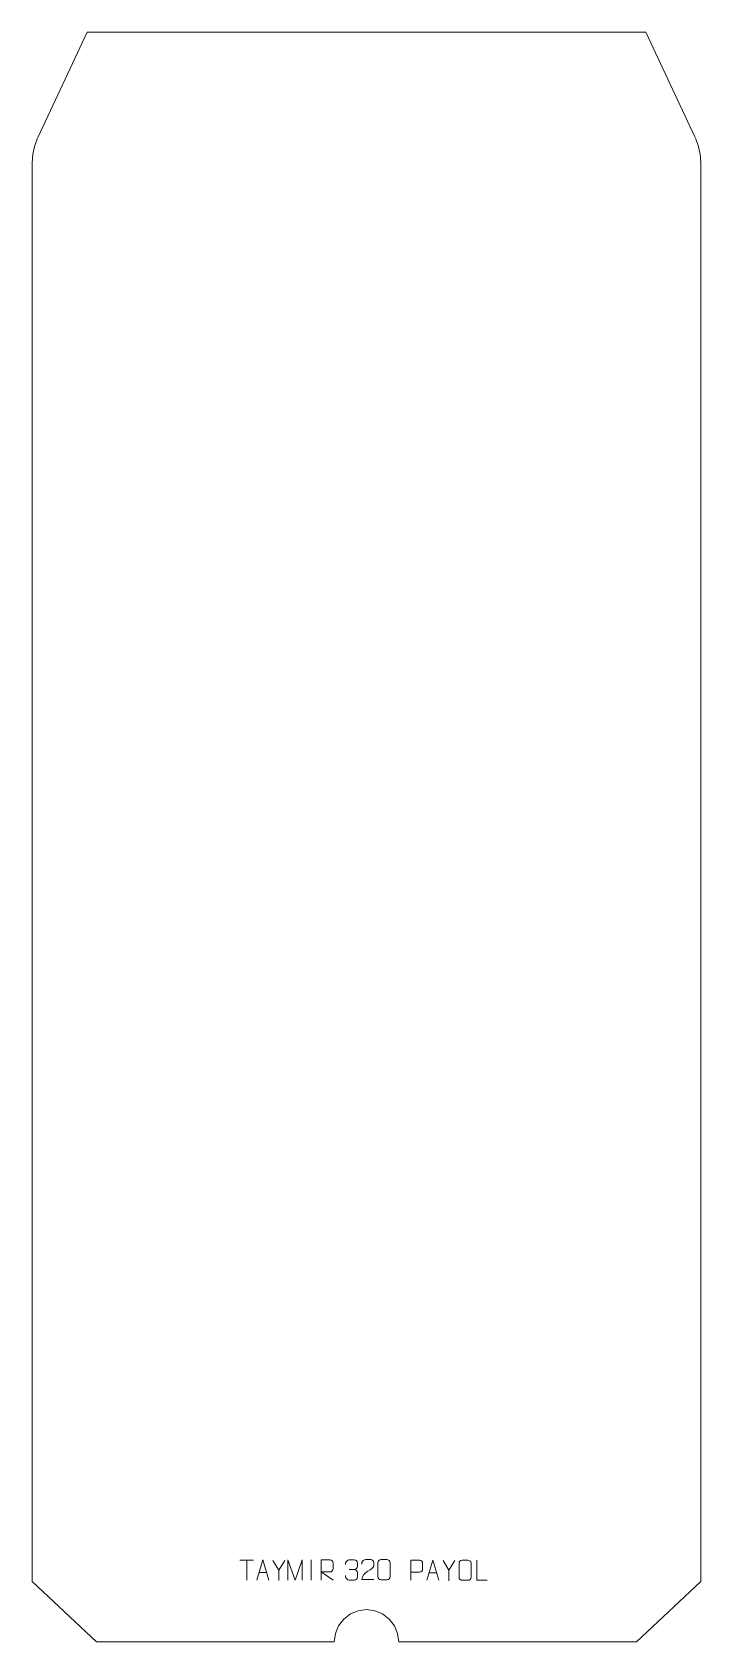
# Model space of a CAD drawing. Header units: millimetres. Extents: x -415 to 415, y -1000 to 1000.
import ezdxf

# ---------------------------------------------------------------- set-up
doc = ezdxf.new("R2010")
doc.units = ezdxf.units.MM
doc.header["$MEASUREMENT"] = 0
doc.layers.add('layer 1', color=7, linetype='Continuous')

msp = doc.modelspace()

# ---------------------------------------------------------------- linework, layer by layer
at = {"layer": 'layer 1', "color": 242, "lineweight": 9}
msp.add_open_spline([(415, -924.5377), (415, -924.5377), (334.999, -999.5), (334.999, -999.5), (334.999, -999.5), (334.999, -999.5), (39.9989, -999.5), (39.9989, -999.5), (39.9989, -999.5), (39.9989, -999.5), (38.6366, -989.1526), (38.6366, -989.1526), (38.6366, -989.1526), (38.6366, -989.1526), (34.6406, -979.5095), (34.6406, -979.5095), (34.6406, -979.5095), (34.6406, -979.5095), (28.2839, -971.2296), (28.2839, -971.2296), (28.2839, -971.2296), (28.2839, -971.2296), (19.9999, -964.8757), (19.9999, -964.8757), (19.9999, -964.8757), (19.9999, -964.8757), (10.352, -960.8821), (10.352, -960.8821), (10.352, -960.8821), (10.352, -960.8821), (-0.0006, -959.5201), (-0.0006, -959.5201), (-0.0006, -959.5201), (-0.0006, -959.5201), (-10.3532, -960.8821), (-10.3532, -960.8821), (-10.3532, -960.8821), (-10.3532, -960.8821), (-20, -964.8757), (-20, -964.8757), (-20, -964.8757), (-20, -964.8757), (-28.2851, -971.2296), (-28.2851, -971.2296), (-28.2851, -971.2296), (-28.2851, -971.2296), (-34.6421, -979.5095), (-34.6421, -979.5095), (-34.6421, -979.5095), (-34.6421, -979.5095), (-38.6377, -989.1526), (-38.6377, -989.1526), (-38.6377, -989.1526), (-38.6377, -989.1526), (-40.0005, -999.5), (-40.0005, -999.5), (-40.0005, -999.5), (-40.0005, -999.5), (-335.0005, -999.5), (-335.0005, -999.5), (-335.0005, -999.5), (-335.0005, -999.5), (-415, -924.5377), (-415, -924.5377), (-415, -924.5377), (-415, -924.5377), (-415, 835.4147), (-415, 835.4147), (-415, 835.4147), (-415, 835.4147), (-414.9479, 838.3513), (-414.9479, 838.3513), (-414.9479, 838.3513), (-414.9479, 838.3513), (-414.7886, 841.2836), (-414.7886, 841.2836), (-414.7886, 841.2836), (-414.7886, 841.2836), (-414.5219, 844.2094), (-414.5219, 844.2094), (-414.5219, 844.2094), (-414.5219, 844.2094), (-414.1497, 847.1238), (-414.1497, 847.1238), (-414.1497, 847.1238), (-414.1497, 847.1238), (-413.6731, 850.0219), (-413.6731, 850.0219), (-413.6731, 850.0219), (-413.6731, 850.0219), (-413.0906, 852.9009), (-413.0906, 852.9009), (-413.0906, 852.9009), (-413.0906, 852.9009), (-412.4053, 855.7578), (-412.4053, 855.7578), (-412.4053, 855.7578), (-412.4053, 855.7578), (-411.6169, 858.5874), (-411.6169, 858.5874), (-411.6169, 858.5874), (-411.6169, 858.5874), (-410.7253, 861.3867), (-410.7253, 861.3867), (-410.7253, 861.3867), (-410.7253, 861.3867), (-409.7336, 864.1516), (-409.7336, 864.1516), (-409.7336, 864.1516), (-409.7336, 864.1516), (-408.643, 866.8781), (-408.643, 866.8781), (-408.643, 866.8781), (-408.643, 866.8781), (-407.4535, 869.5649), (-407.4535, 869.5649), (-407.4535, 869.5649), (-407.4535, 869.5649), (-346.8269, 999.5), (-346.8269, 999.5), (-346.8269, 999.5), (-346.8269, 999.5), (346.8269, 999.5), (346.8269, 999.5), (346.8269, 999.5), (346.8269, 999.5), (407.4523, 869.5649), (407.4523, 869.5649), (407.4523, 869.5649), (407.4523, 869.5649), (408.6418, 866.8781), (408.6418, 866.8781), (408.6418, 866.8781), (408.6418, 866.8781), (409.7324, 864.1516), (409.7324, 864.1516), (409.7324, 864.1516), (409.7324, 864.1516), (410.7241, 861.3867), (410.7241, 861.3867), (410.7241, 861.3867), (410.7241, 861.3867), (411.6153, 858.5874), (411.6153, 858.5874), (411.6153, 858.5874), (411.6153, 858.5874), (412.4038, 855.7578), (412.4038, 855.7578), (412.4038, 855.7578), (412.4038, 855.7578), (413.0906, 852.9009), (413.0906, 852.9009), (413.0906, 852.9009), (413.0906, 852.9009), (413.6715, 850.0219), (413.6715, 850.0219), (413.6715, 850.0219), (413.6715, 850.0219), (414.1497, 847.1238), (414.1497, 847.1238), (414.1497, 847.1238), (414.1497, 847.1238), (414.5207, 844.2094), (414.5207, 844.2094), (414.5207, 844.2094), (414.5207, 844.2094), (414.787, 841.2836), (414.787, 841.2836), (414.787, 841.2836), (414.787, 841.2836), (414.9463, 838.3513), (414.9463, 838.3513), (414.9463, 838.3513), (414.9463, 838.3513), (415, 835.4147), (415, 835.4147), (415, 835.4147), (415, 835.4147), (415, -924.5377), (415, -924.5377)], degree=3, knots=[0, 0, 0, 0, 0.02173913, 0.02173913, 0.02173913, 0.02173913, 0.043478261, 0.043478261, 0.043478261, 0.043478261, 0.065217391, 0.065217391, 0.065217391, 0.065217391, 0.086956522, 0.086956522, 0.086956522, 0.086956522, 0.108695652, 0.108695652, 0.108695652, 0.108695652, 0.130434783, 0.130434783, 0.130434783, 0.130434783, 0.152173913, 0.152173913, 0.152173913, 0.152173913, 0.173913043, 0.173913043, 0.173913043, 0.173913043, 0.195652174, 0.195652174, 0.195652174, 0.195652174, 0.217391304, 0.217391304, 0.217391304, 0.217391304, 0.239130435, 0.239130435, 0.239130435, 0.239130435, 0.260869565, 0.260869565, 0.260869565, 0.260869565, 0.282608696, 0.282608696, 0.282608696, 0.282608696, 0.304347826, 0.304347826, 0.304347826, 0.304347826, 0.326086957, 0.326086957, 0.326086957, 0.326086957, 0.347826087, 0.347826087, 0.347826087, 0.347826087, 0.369565217, 0.369565217, 0.369565217, 0.369565217, 0.391304348, 0.391304348, 0.391304348, 0.391304348, 0.413043478, 0.413043478, 0.413043478, 0.413043478, 0.434782609, 0.434782609, 0.434782609, 0.434782609, 0.456521739, 0.456521739, 0.456521739, 0.456521739, 0.47826087, 0.47826087, 0.47826087, 0.47826087, 0.5, 0.5, 0.5, 0.5, 0.52173913, 0.52173913, 0.52173913, 0.52173913, 0.543478261, 0.543478261, 0.543478261, 0.543478261, 0.565217391, 0.565217391, 0.565217391, 0.565217391, 0.586956522, 0.586956522, 0.586956522, 0.586956522, 0.608695652, 0.608695652, 0.608695652, 0.608695652, 0.630434783, 0.630434783, 0.630434783, 0.630434783, 0.652173913, 0.652173913, 0.652173913, 0.652173913, 0.673913043, 0.673913043, 0.673913043, 0.673913043, 0.695652174, 0.695652174, 0.695652174, 0.695652174, 0.717391304, 0.717391304, 0.717391304, 0.717391304, 0.739130435, 0.739130435, 0.739130435, 0.739130435, 0.760869565, 0.760869565, 0.760869565, 0.760869565, 0.782608696, 0.782608696, 0.782608696, 0.782608696, 0.804347826, 0.804347826, 0.804347826, 0.804347826, 0.826086957, 0.826086957, 0.826086957, 0.826086957, 0.847826087, 0.847826087, 0.847826087, 0.847826087, 0.869565217, 0.869565217, 0.869565217, 0.869565217, 0.891304348, 0.891304348, 0.891304348, 0.891304348, 0.913043478, 0.913043478, 0.913043478, 0.913043478, 0.934782609, 0.934782609, 0.934782609, 0.934782609, 0.956521739, 0.956521739, 0.956521739, 0.956521739, 1, 1, 1, 1], dxfattribs=at)
at = {"layer": 'layer 1', "color": 250, "lineweight": 9}
for points in [[(-157.2464, -897.9255), (-157.2464, -897.9255), (-140.2592, -897.9255), (-140.2592, -897.9255)], [(-148.7526, -922.8555), (-148.7526, -922.8555), (-148.7526, -897.902), (-148.7526, -897.902)], [(-108.7528, -910.3788), (-108.7528, -910.3788), (-116.0737, -898.4801), (-116.0737, -898.4801)], [(-68.7528, -897.8917), (-68.7528, -897.8917), (-68.7528, -922.8658), (-68.7528, -922.8658)], [(102.334, -910.6104), (102.334, -910.6104), (95.0131, -898.7117), (95.0131, -898.7117)], [(-133.5007, -913.6061), (-133.5007, -913.6061), (-124.005, -913.6061), (-124.005, -913.6061)], [(-21.4075, -909.8315), (-21.4075, -909.8315), (-15.2111, -909.8315), (-15.2111, -909.8315)], [(77.5862, -913.8377), (77.5862, -913.8377), (87.0819, -913.8377), (87.0819, -913.8377)]]:
    msp.add_open_spline(points, degree=3, dxfattribs=at)
for points, knots in [([(-136.2233, -922.8555), (-136.2233, -922.8555), (-128.8523, -897.902), (-128.8523, -897.902), (-128.8523, -897.902), (-128.8523, -897.902), (-121.2824, -922.8555), (-121.2824, -922.8555)], [0, 0, 0, 0, 0.333333333, 0.333333333, 0.333333333, 0.333333333, 1, 1, 1, 1]), ([(-101.4304, -898.4801), (-101.4304, -898.4801), (-108.7528, -910.3788), (-108.7528, -910.3788), (-108.7528, -910.3788), (-108.7528, -910.3788), (-108.7521, -923.4337), (-108.7521, -923.4337)], [0, 0, 0, 0, 0.333333333, 0.333333333, 0.333333333, 0.333333333, 1, 1, 1, 1]), ([(-97.5953, -922.8577), (-97.5953, -922.8577), (-97.5953, -897.8998), (-97.5953, -897.8998), (-97.5953, -897.8998), (-97.5953, -897.8998), (-88.6702, -922.8577), (-88.6702, -922.8577), (-88.6702, -922.8577), (-88.6702, -922.8577), (-79.9103, -897.9003), (-79.9103, -897.9003), (-79.9103, -897.9003), (-79.9103, -897.9003), (-79.9103, -922.8577), (-79.9103, -922.8577)], [0, 0, 0, 0, 0.2, 0.2, 0.2, 0.2, 0.4, 0.4, 0.4, 0.4, 0.6, 0.6, 0.6, 0.6, 1, 1, 1, 1]), ([(-56.0848, -922.8555), (-56.0848, -922.8555), (-56.0848, -897.902), (-56.0848, -897.902), (-56.0848, -897.902), (-52.49, -897.902), (-48.8945, -897.902), (-45.2993, -897.902), (-45.2993, -897.902), (-42.974, -897.9397), (-41.4167, -899.4297), (-41.4208, -901.7961), (-41.4208, -901.7961), (-41.4212, -903.8316), (-41.4212, -906.891), (-41.4208, -908.927), (-41.4208, -908.927), (-41.4273, -910.8025), (-43.2396, -912.7443), (-45.2491, -912.7634), (-45.2491, -912.7634), (-45.2491, -912.7634), (-56.0848, -912.7634), (-56.0848, -912.7634), (-56.0848, -912.7634), (-56.0848, -912.7634), (-41.4301, -922.8555), (-41.4301, -922.8555)], [0, 0, 0, 0, 0.125, 0.125, 0.125, 0.125, 0.25, 0.25, 0.25, 0.25, 0.375, 0.375, 0.375, 0.375, 0.5, 0.5, 0.5, 0.5, 0.625, 0.625, 0.625, 0.625, 0.75, 0.75, 0.75, 0.75, 1, 1, 1, 1]), ([(-26.1172, -903.5863), (-26.1172, -903.5863), (-26.1172, -901.7291), (-26.1172, -901.7291), (-26.1172, -901.7291), (-26.1315, -899.9872), (-23.467, -897.8691), (-21.4079, -897.8918), (-21.4079, -897.8918), (-19.3438, -897.8918), (-17.2798, -897.8918), (-15.2161, -897.8918), (-15.2161, -897.8918), (-13.0216, -897.883), (-11.4233, -899.7298), (-11.3789, -901.6419), (-11.3789, -901.6419), (-11.3793, -903.077), (-11.3793, -904.5121), (-11.3789, -905.9476), (-11.3789, -905.9476), (-11.4275, -907.6011), (-13.0301, -909.8311), (-15.2284, -909.8211), (-15.2284, -909.8211), (-13.0247, -909.8323), (-11.4167, -911.6355), (-11.3627, -913.695), (-11.3627, -913.695), (-11.3631, -915.4797), (-11.3631, -917.2644), (-11.3627, -919.0495), (-11.3627, -919.0495), (-11.3526, -921.1109), (-13.4075, -922.874), (-15.2284, -922.8659), (-15.2284, -922.8659), (-17.2937, -922.8656), (-19.3589, -922.8656), (-21.4245, -922.8659), (-21.4245, -922.8659), (-23.5931, -922.8544), (-26.1241, -920.4542), (-26.1427, -918.9924), (-26.1427, -918.9924), (-26.1427, -918.9924), (-26.1427, -917.0838), (-26.1427, -917.0838)], [0, 0, 0, 0, 0.076923077, 0.076923077, 0.076923077, 0.076923077, 0.153846154, 0.153846154, 0.153846154, 0.153846154, 0.230769231, 0.230769231, 0.230769231, 0.230769231, 0.307692308, 0.307692308, 0.307692308, 0.307692308, 0.384615385, 0.384615385, 0.384615385, 0.384615385, 0.461538462, 0.461538462, 0.461538462, 0.461538462, 0.538461538, 0.538461538, 0.538461538, 0.538461538, 0.615384615, 0.615384615, 0.615384615, 0.615384615, 0.692307692, 0.692307692, 0.692307692, 0.692307692, 0.769230769, 0.769230769, 0.769230769, 0.769230769, 0.846153846, 0.846153846, 0.846153846, 0.846153846, 1, 1, 1, 1]), ([(9.0622, -922.3186), (4.1478, -922.3183), (-0.7666, -922.3183), (-5.6807, -922.3186), (-5.6807, -922.3186), (-5.6807, -912.3863), (8.9703, -909.7451), (9.0622, -905.4348), (9.0622, -905.4348), (9.0619, -904.0107), (9.0619, -902.587), (9.0622, -901.1637), (9.0622, -901.1637), (9.0453, -899.0866), (6.9225, -897.3618), (5.2515, -897.3445), (5.2515, -897.3445), (3.1783, -897.3449), (1.1054, -897.3449), (-0.967, -897.3445), (-0.967, -897.3445), (-2.7891, -897.328), (-5.6138, -899.1201), (-5.6807, -901.2137), (-5.6807, -901.2137), (-5.6807, -901.2137), (-5.6807, -903.2685), (-5.6807, -903.2685)], [0, 0, 0, 0, 0.125, 0.125, 0.125, 0.125, 0.25, 0.25, 0.25, 0.25, 0.375, 0.375, 0.375, 0.375, 0.5, 0.5, 0.5, 0.5, 0.625, 0.625, 0.625, 0.625, 0.75, 0.75, 0.75, 0.75, 1, 1, 1, 1]), ([(18.11, -897.3322), (20.4761, -897.3322), (22.8426, -897.3322), (25.2091, -897.3322), (25.2091, -897.3322), (27.1896, -897.2966), (29.2156, -898.7909), (29.2427, -901.233), (29.2427, -901.233), (29.2423, -906.9904), (29.2423, -912.7482), (29.2427, -918.5064), (29.2427, -918.5064), (29.1006, -920.834), (27.3942, -922.3163), (25.2091, -922.3271), (25.2091, -922.3271), (22.8367, -922.3267), (20.4643, -922.3267), (18.0923, -922.3271), (18.0923, -922.3271), (16.1338, -922.4327), (14.1274, -920.5448), (14.1388, -918.5238), (14.1388, -918.5238), (14.1392, -912.7432), (14.1392, -906.9629), (14.1388, -901.1831), (14.1388, -901.1831), (14.1431, -899.0411), (15.9202, -897.3186), (18.11, -897.3322)], [0, 0, 0, 0, 0.111111111, 0.111111111, 0.111111111, 0.111111111, 0.222222222, 0.222222222, 0.222222222, 0.222222222, 0.333333333, 0.333333333, 0.333333333, 0.333333333, 0.444444444, 0.444444444, 0.444444444, 0.444444444, 0.555555556, 0.555555556, 0.555555556, 0.555555556, 0.666666667, 0.666666667, 0.666666667, 0.666666667, 0.777777778, 0.777777778, 0.777777778, 0.777777778, 1, 1, 1, 1]), ([(55.002, -923.0872), (55.002, -923.0872), (55.002, -898.1336), (55.002, -898.1336), (55.002, -898.1336), (58.597, -898.1336), (62.1923, -898.1336), (65.7877, -898.1336), (65.7877, -898.1336), (68.1129, -898.1715), (69.6703, -899.6616), (69.6661, -902.0277), (69.6661, -902.0277), (69.6657, -904.0634), (69.6657, -907.1227), (69.6661, -909.1587), (69.6661, -909.1587), (69.6596, -911.0341), (67.8474, -912.976), (65.8378, -912.9951), (65.8378, -912.9951), (65.8378, -912.9951), (55.002, -912.9951), (55.002, -912.9951)], [0, 0, 0, 0, 0.142857143, 0.142857143, 0.142857143, 0.142857143, 0.285714286, 0.285714286, 0.285714286, 0.285714286, 0.428571429, 0.428571429, 0.428571429, 0.428571429, 0.571428571, 0.571428571, 0.571428571, 0.571428571, 0.714285714, 0.714285714, 0.714285714, 0.714285714, 1, 1, 1, 1]), ([(74.8636, -923.0871), (74.8636, -923.0871), (82.2346, -898.1336), (82.2346, -898.1336), (82.2346, -898.1336), (82.2346, -898.1336), (89.8045, -923.0871), (89.8045, -923.0871)], [0, 0, 0, 0, 0.333333333, 0.333333333, 0.333333333, 0.333333333, 1, 1, 1, 1]), ([(109.6564, -898.7117), (109.6564, -898.7117), (102.334, -910.6104), (102.334, -910.6104), (102.334, -910.6104), (102.334, -910.6104), (102.3347, -923.6653), (102.3347, -923.6653)], [0, 0, 0, 0, 0.333333333, 0.333333333, 0.333333333, 0.333333333, 1, 1, 1, 1]), ([(118.8144, -898.1339), (121.1401, -898.1339), (123.4662, -898.1339), (125.7923, -898.1339), (125.7923, -898.1339), (127.7389, -898.0983), (129.7303, -899.5899), (129.757, -902.0275), (129.757, -902.0275), (129.7566, -907.7744), (129.7566, -913.5217), (129.757, -919.2694), (129.757, -919.2694), (129.6172, -921.5928), (127.94, -923.0724), (125.7923, -923.0832), (125.7923, -923.0832), (123.4604, -923.0828), (121.1285, -923.0828), (118.797, -923.0832), (118.797, -923.0832), (116.872, -923.1886), (114.8999, -921.3041), (114.9111, -919.2868), (114.9111, -919.2868), (114.9114, -913.5167), (114.9114, -907.747), (114.9111, -901.9777), (114.9111, -901.9777), (114.9153, -899.8396), (116.662, -898.1204), (118.8144, -898.1339)], [0, 0, 0, 0, 0.111111111, 0.111111111, 0.111111111, 0.111111111, 0.222222222, 0.222222222, 0.222222222, 0.222222222, 0.333333333, 0.333333333, 0.333333333, 0.333333333, 0.444444444, 0.444444444, 0.444444444, 0.444444444, 0.555555556, 0.555555556, 0.555555556, 0.555555556, 0.666666667, 0.666666667, 0.666666667, 0.666666667, 0.777777778, 0.777777778, 0.777777778, 0.777777778, 1, 1, 1, 1]), ([(149.8604, -923.109), (149.8604, -923.109), (136.9113, -923.109), (136.9113, -923.109), (136.9113, -923.109), (136.9113, -923.109), (136.9113, -898.1554), (136.9113, -898.1554)], [0, 0, 0, 0, 0.333333333, 0.333333333, 0.333333333, 0.333333333, 1, 1, 1, 1])]:
    msp.add_open_spline(points, degree=3, knots=knots, dxfattribs=at)

doc.saveas('drawing.dxf')
